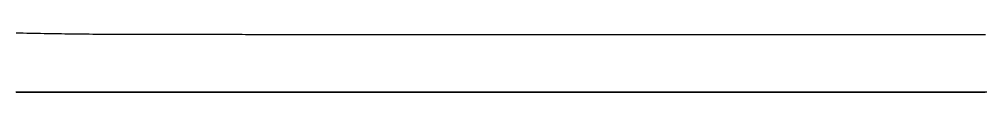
# Model space of a CAD drawing. Extents: x -4 to 218, y 0 to 27.
# Drawn here: x 79.44 to 107.24, y 0 to 1.72 of the extents above; entities that cross this region are included whole.
import ezdxf

# ---------------------------------------------------------------- set-up
doc = ezdxf.new("R2010")
doc.units = 0
doc.header["$MEASUREMENT"] = 0
doc.layers.add('Buttocks', color=7, linetype='Continuous')

msp = doc.modelspace()

# ---------------------------------------------------------------- linework, layer by layer
at = {"layer": 'Buttocks', "color": 135}
for points in [[(79.35677, 1.71623), (79.4567, 1.71415), (79.5568, 1.7121), (79.65678, 1.71009), (79.75658, 1.70812), (79.85655, 1.70619), (79.95654, 1.7043), (80.05655, 1.70246), (80.15672, 1.70066), (80.25652, 1.69892), (80.35643, 1.69723), (80.45663, 1.69559), (80.55667, 1.69402), (80.65662, 1.6925), (80.75664, 1.69105), (80.85663, 1.68966), (80.95659, 1.68833), (81.05661, 1.68707), (81.15668, 1.68587), (81.25659, 1.68473), (81.35661, 1.68366), (81.4565, 1.68265), (81.55653, 1.6817), (81.65652, 1.68082), (81.75656, 1.67999), (81.85663, 1.67923), (81.95664, 1.67852), (82.05666, 1.67788), (82.15663, 1.67729), (82.25674, 1.67675), (82.35668, 1.67627), (82.4567, 1.67583), (82.55672, 1.67544), (82.65677, 1.67509), (82.75677, 1.67478), (82.85686, 1.6745), (82.95673, 1.67426), (83.05678, 1.67405), (83.15678, 1.67386), (83.25686, 1.6737), (83.35683, 1.67356), (83.45686, 1.67343), (83.55678, 1.67333), (83.65695, 1.67324), (83.75694, 1.67316), (83.8569, 1.6731), (83.95692, 1.67304), (84.05692, 1.673), (84.15693, 1.67295), (84.2569, 1.67292), (84.35695, 1.67288), (84.45702, 1.67285), (84.55697, 1.67281), (84.65704, 1.67278), (84.75705, 1.67275), (84.85699, 1.67271), (84.95711, 1.67268), (85.05701, 1.67265), (85.15698, 1.67262), (85.25705, 1.67258), (85.35703, 1.67255), (85.45703, 1.67252), (85.55708, 1.67249), (85.65708, 1.67245), (85.75703, 1.67242), (85.85711, 1.67239), (85.95715, 1.67236), (86.05714, 1.67233), (86.15712, 1.6723), (86.2572, 1.67227), (86.35719, 1.67224), (86.45715, 1.67221), (86.55717, 1.67218), (86.65716, 1.67215), (86.75719, 1.67212), (86.85722, 1.6721), (86.95722, 1.67207), (87.05715, 1.67204), (87.15719, 1.67201), (87.25719, 1.67199), (87.35722, 1.67196), (87.45723, 1.67194), (87.55723, 1.67191), (87.65727, 1.67189), (87.75732, 1.67187), (87.85725, 1.67184), (87.95734, 1.67182), (88.05726, 1.6718), (88.15728, 1.67178), (88.25729, 1.67176), (88.35725, 1.67174), (88.45734, 1.67172), (88.55731, 1.6717), (88.65732, 1.67168), (88.75729, 1.67166), (88.85732, 1.67164), (88.95737, 1.67163), (89.05736, 1.67161), (89.15738, 1.6716), (89.25735, 1.67158), (89.35733, 1.67156), (89.45734, 1.67155), (89.55737, 1.67154), (89.6574, 1.67152), (89.75745, 1.67151), (89.85734, 1.6715), (89.95742, 1.67148), (90.05743, 1.67147), (90.15747, 1.67146), (90.25746, 1.67145), (90.35747, 1.67144), (90.45742, 1.67143), (90.55747, 1.67142), (90.65752, 1.67141), (90.75746, 1.67139), (90.85748, 1.67139), (90.95751, 1.67138), (91.05749, 1.67137), (91.15752, 1.67136), (91.25748, 1.67135), (91.35757, 1.67134), (91.45756, 1.67133), (91.55755, 1.67132), (91.65757, 1.67131), (91.75755, 1.67131), (91.85761, 1.6713), (91.95757, 1.67129), (92.0576, 1.67128), (92.15761, 1.67127), (92.25762, 1.67127), (92.35762, 1.67126), (92.4576, 1.67125), (92.5576, 1.67124), (92.65767, 1.67124), (92.7576, 1.67123), (92.85766, 1.67122), (92.95761, 1.67122), (93.05766, 1.67121), (93.15763, 1.6712), (93.25763, 1.6712), (93.35765, 1.67119), (93.45763, 1.67118), (93.55766, 1.67118), (93.65768, 1.67117), (93.75766, 1.67116), (93.85769, 1.67115), (93.95771, 1.67115), (94.0577, 1.67114), (94.15768, 1.67113), (94.25775, 1.67113), (94.35771, 1.67112), (94.45775, 1.67111), (94.55778, 1.67111), (94.65776, 1.6711), (94.75774, 1.67109), (94.85775, 1.67108), (94.95773, 1.67108), (95.05785, 1.67107), (95.15777, 1.67106), (95.25774, 1.67105), (95.35778, 1.67105), (95.45787, 1.67104), (95.55784, 1.67103), (95.65779, 1.67102), (95.7578, 1.67102), (95.85784, 1.67101), (95.95781, 1.671), (96.0579, 1.67099), (96.15786, 1.67098), (96.25786, 1.67097), (96.35785, 1.67097), (96.45793, 1.67096), (96.55788, 1.67095), (96.65789, 1.67094), (96.7579, 1.67093), (96.85798, 1.67092), (96.95797, 1.67091), (97.05789, 1.6709), (97.15794, 1.6709), (97.258, 1.67089), (97.35799, 1.67088), (97.45796, 1.67087), (97.55802, 1.67086), (97.65798, 1.67085), (97.75795, 1.67084), (97.85801, 1.67083), (97.95809, 1.67082), (98.05802, 1.67081), (98.15804, 1.6708), (98.25809, 1.67079), (98.35806, 1.67078), (98.458, 1.67077), (98.55807, 1.67076), (98.65811, 1.67075), (98.75809, 1.67074), (98.85806, 1.67073), (98.95809, 1.67072), (99.05807, 1.67071), (99.1581, 1.6707), (99.25809, 1.67069), (99.35813, 1.67068), (99.45814, 1.67067), (99.55816, 1.67066), (99.65821, 1.67065), (99.7582, 1.67064), (99.85816, 1.67063), (99.95821, 1.67062), (100.05824, 1.67061), (100.15821, 1.6706), (100.2582, 1.67059), (100.35822, 1.67058), (100.45822, 1.67057), (100.55823, 1.67056), (100.65821, 1.67055), (100.75827, 1.67054), (100.85831, 1.67053), (100.95822, 1.67052), (101.05824, 1.67051), (101.15823, 1.6705), (101.25829, 1.67049), (101.35832, 1.67048), (101.45824, 1.67047), (101.5583, 1.67046), (101.65827, 1.67045), (101.75829, 1.67044), (101.85833, 1.67043), (101.9583, 1.67042), (102.0584, 1.67041), (102.15834, 1.67039), (102.25837, 1.67038), (102.35836, 1.67037), (102.45835, 1.67036), (102.55839, 1.67035), (102.65845, 1.67034), (102.75837, 1.67033), (102.85841, 1.67032), (102.95847, 1.67031), (103.05843, 1.6703), (103.15843, 1.67029), (103.2584, 1.67028), (103.35843, 1.67027), (103.45848, 1.67026), (103.55847, 1.67025), (103.6585, 1.67024), (103.75846, 1.67023), (103.85851, 1.67022), (103.95847, 1.67021), (104.0585, 1.6702), (104.15849, 1.67019), (104.25852, 1.67018), (104.35855, 1.67017), (104.45855, 1.67016), (104.55858, 1.67015), (104.65858, 1.67014), (104.75861, 1.67013), (104.85863, 1.67012), (104.9586, 1.67011), (105.05858, 1.6701), (105.15861, 1.67009), (105.25862, 1.67008), (105.35863, 1.67007), (105.45865, 1.67006), (105.5586, 1.67005), (105.65865, 1.67004), (105.75868, 1.67003), (105.85867, 1.67002), (105.95865, 1.67001), (106.05868, 1.67), (106.15874, 1.66999), (106.25873, 1.66998), (106.35865, 1.66997), (106.45872, 1.66996), (106.55874, 1.66995), (106.65873, 1.66994), (106.75875, 1.66993), (106.85873, 1.66992), (106.95876, 1.66991), (107.05876, 1.6699), (107.15878, 1.66989), (107.25878, 1.66988)], [(107.25494, 0), (107.15493, 0), (107.05492, 0), (106.95485, 0), (106.8548, 0), (106.75478, 0), (106.65475, 0), (106.55474, 0), (106.45466, 0), (106.35462, 0), (106.25456, 0), (106.15456, 0), (106.05457, 0), (105.9545, 0), (105.85443, 0), (105.75437, 0), (105.65435, 0), (105.55434, 0), (105.4543, 0), (105.35426, 0), (105.2542, 0), (105.15419, 0), (105.05415, 0), (104.95411, 0), (104.85409, 0), (104.75411, 0), (104.65404, 0), (104.55401, 0), (104.45395, 0), (104.35394, 0), (104.25391, 0), (104.15384, 0), (104.05378, 0), (103.95378, 0), (103.85373, 0), (103.75376, 0), (103.65365, 0), (103.55362, 0), (103.45364, 0), (103.35359, 0), (103.25355, 0), (103.1535, 0), (103.05345, 0), (102.95344, 0), (102.85341, 0), (102.7534, 0), (102.65331, 0), (102.55329, 0), (102.45327, 0), (102.3532, 0), (102.2532, 0), (102.15314, 0), (102.05314, 0), (101.95303, 0), (101.85303, 0), (101.75305, 0), (101.6529, 0), (101.55291, 0), (101.45288, 0), (101.35284, 0), (101.25291, 0), (101.15276, 0), (101.05278, 0), (100.95273, 0), (100.85268, 0), (100.75268, 0), (100.65265, 0), (100.55254, 0), (100.45258, 0), (100.35255, 0), (100.25249, 0), (100.1524, 0), (100.05242, 0), (99.95241, 0), (99.85236, 0), (99.75236, 0), (99.65226, 0), (99.55226, 0), (99.45222, 0), (99.35224, 0), (99.25213, 0), (99.15215, 0), (99.05209, 0), (98.95198, 0), (98.85206, 0), (98.75193, 0), (98.65185, 0), (98.55183, 0), (98.45184, 0), (98.35169, 0), (98.25175, 0), (98.15173, 0), (98.05163, 0), (97.95166, 0), (97.85162, 0), (97.75163, 0), (97.65159, 0), (97.55148, 0), (97.45155, 0), (97.35146, 0), (97.25143, 0), (97.15144, 0), (97.05138, 0), (96.95128, 0), (96.85132, 0), (96.75125, 0), (96.65118, 0), (96.55116, 0), (96.45109, 0), (96.35105, 0), (96.25105, 0), (96.15098, 0), (96.05097, 0), (95.95105, 0), (95.85094, 0), (95.75084, 0), (95.65093, 0), (95.55082, 0), (95.45088, 0), (95.35078, 0), (95.2507, 0), (95.15067, 0), (95.05061, 0), (94.95061, 0), (94.85055, 0), (94.75056, 0), (94.65051, 0), (94.55048, 0), (94.45048, 0), (94.35038, 0), (94.25033, 0), (94.15034, 0), (94.05025, 0), (93.95029, 0), (93.85018, 0), (93.75021, 0), (93.65016, 0), (93.55008, 0), (93.45012, 0), (93.34997, 0), (93.2499, 0), (93.14999, 0), (93.04994, 0), (92.94989, 0), (92.84985, 0), (92.74989, 0), (92.64983, 0), (92.54971, 0), (92.44971, 0), (92.34972, 0), (92.24964, 0), (92.14958, 0), (92.04945, 0), (91.94958, 0), (91.84957, 0), (91.74951, 0), (91.64949, 0), (91.54949, 0), (91.44942, 0), (91.34931, 0), (91.24924, 0), (91.14929, 0), (91.04922, 0), (90.94923, 0), (90.84915, 0), (90.74915, 0), (90.64913, 0), (90.54916, 0), (90.44901, 0), (90.34896, 0), (90.24904, 0), (90.14901, 0), (90.04885, 0), (89.94881, 0), (89.84882, 0), (89.74876, 0), (89.64872, 0), (89.54871, 0), (89.44872, 0), (89.34869, 0), (89.24859, 0), (89.1485, 0), (89.04851, 0), (88.94843, 0), (88.84852, 0), (88.74837, 0), (88.64838, 0), (88.54832, 0), (88.44828, 0), (88.34829, 0), (88.24823, 0), (88.1482, 0), (88.04811, 0), (87.94799, 0), (87.84811, 0), (87.74801, 0), (87.64805, 0), (87.54802, 0), (87.44787, 0), (87.34792, 0), (87.24785, 0), (87.14791, 0), (87.04794, 0), (86.94785, 0), (86.84795, 0), (86.7478, 0), (86.64777, 0), (86.54784, 0), (86.44761, 0), (86.34769, 0), (86.24772, 0), (86.14765, 0), (86.04758, 0), (85.94758, 0), (85.84766, 0), (85.74757, 0), (85.6474, 0), (85.54752, 0), (85.44723, 0), (85.34723, 0), (85.24727, 0), (85.14716, 0), (85.04713, 0), (84.94711, 0), (84.84713, 0), (84.74712, 0), (84.64687, 0), (84.547, 0), (84.44685, 0), (84.34692, 0), (84.24684, 0), (84.14691, 0), (84.04678, 0), (83.94675, 0), (83.84671, 0), (83.7467, 0), (83.64674, 0), (83.54659, 0), (83.44653, 0), (83.34639, 0), (83.24652, 0), (83.14639, 0), (83.04641, 0), (82.94644, 0), (82.84631, 0), (82.74628, 0), (82.64624, 0), (82.54623, 0), (82.44628, 0), (82.34638, 0), (82.24622, 0), (82.1461, 0), (82.046, 0), (81.94608, 0), (81.84602, 0), (81.74593, 0), (81.64599, 0), (81.54595, 0), (81.44592, 0), (81.34572, 0), (81.24593, 0), (81.14583, 0), (81.04582, 0), (80.94563, 0), (80.84571, 0), (80.74572, 0), (80.64548, 0), (80.54553, 0), (80.44551, 0), (80.34553, 0), (80.24541, 0), (80.14551, 0), (80.04539, 0), (79.94538, 0), (79.84541, 0), (79.74538, 0), (79.64549, 0), (79.5452, 0), (79.44518, 0), (79.34531, 0)], [(79.34949, 0), (79.44955, 0), (79.5495, 0), (79.64951, 0), (79.7495, 0), (79.84949, 0), (79.9496, 0), (80.04951, 0), (80.14961, 0), (80.24966, 0), (80.34959, 0), (80.44979, 0), (80.54974, 0), (80.64989, 0), (80.7499, 0), (80.85001, 0), (80.94942, 0), (81.04939, 0), (81.14946, 0), (81.24954, 0), (81.34959, 0), (81.44966, 0), (81.54965, 0), (81.64968, 0), (81.74976, 0), (81.84966, 0), (81.94962, 0), (82.04975, 0), (82.14967, 0), (82.24978, 0), (82.34969, 0), (82.44971, 0), (82.54977, 0), (82.64981, 0), (82.74979, 0), (82.84977, 0), (82.94978, 0), (83.04974, 0), (83.14978, 0), (83.24981, 0), (83.34976, 0), (83.44981, 0), (83.54989, 0), (83.64993, 0), (83.74991, 0), (83.84983, 0), (83.94998, 0), (84.04993, 0), (84.14967, 0), (84.2496, 0), (84.3495, 0), (84.44959, 0), (84.54961, 0), (84.64971, 0), (84.74982, 0), (84.84984, 0), (84.94996, 0), (85.0499, 0), (85.14994, 0), (85.24992, 0), (85.34999, 0), (85.45004, 0), (85.55001, 0), (85.64994, 0), (85.75003, 0), (85.85, 0), (85.95004, 0), (86.05033, 0), (86.15002, 0), (86.25005, 0), (86.35002, 0), (86.45004, 0), (86.55004, 0), (86.65006, 0), (86.75006, 0), (86.85003, 0), (86.95007, 0), (87.05009, 0), (87.15013, 0), (87.25009, 0), (87.35003, 0), (87.45004, 0), (87.55016, 0), (87.6501, 0), (87.75008, 0), (87.85011, 0), (87.95014, 0), (88.05019, 0), (88.15022, 0), (88.25012, 0), (88.35025, 0), (88.4502, 0), (88.55022, 0), (88.65026, 0), (88.75021, 0), (88.85026, 0), (88.95021, 0), (89.05019, 0), (89.15028, 0), (89.2502, 0), (89.35027, 0), (89.45019, 0), (89.55029, 0), (89.65031, 0), (89.7503, 0), (89.85022, 0), (89.95029, 0), (90.05029, 0), (90.15022, 0), (90.25034, 0), (90.35033, 0), (90.45041, 0), (90.55029, 0), (90.65038, 0), (90.75045, 0), (90.8504, 0), (90.95042, 0), (91.05036, 0), (91.15037, 0), (91.25043, 0), (91.35047, 0), (91.45034, 0), (91.55035, 0), (91.65041, 0), (91.75045, 0), (91.85052, 0), (91.95044, 0), (92.05042, 0), (92.15048, 0), (92.25053, 0), (92.35046, 0), (92.45052, 0), (92.55039, 0), (92.65049, 0), (92.75039, 0), (92.85046, 0), (92.95057, 0), (93.0504, 0), (93.15063, 0), (93.25047, 0), (93.35059, 0), (93.4506, 0), (93.55058, 0), (93.65055, 0), (93.7506, 0), (93.85063, 0), (93.95052, 0), (94.05063, 0), (94.15053, 0), (94.25053, 0), (94.35061, 0), (94.45048, 0), (94.55057, 0), (94.65065, 0), (94.75062, 0), (94.8506, 0), (94.95066, 0), (95.05061, 0), (95.15067, 0), (95.25066, 0), (95.35077, 0), (95.45069, 0), (95.55071, 0), (95.65069, 0), (95.75061, 0), (95.85076, 0), (95.95071, 0), (96.05074, 0), (96.15075, 0), (96.25069, 0), (96.35075, 0), (96.45072, 0), (96.55072, 0), (96.65079, 0), (96.75077, 0), (96.85084, 0), (96.95074, 0), (97.05075, 0), (97.15073, 0), (97.25082, 0), (97.35081, 0), (97.45078, 0), (97.55083, 0), (97.65083, 0), (97.7508, 0), (97.85077, 0), (97.95085, 0), (98.05085, 0), (98.15087, 0), (98.25079, 0), (98.35093, 0), (98.45087, 0), (98.5509, 0), (98.65094, 0), (98.75097, 0), (98.85095, 0), (98.95092, 0), (99.05088, 0), (99.15094, 0), (99.25096, 0), (99.35097, 0), (99.45103, 0), (99.55099, 0), (99.65097, 0), (99.75098, 0), (99.85099, 0), (99.95103, 0), (100.05097, 0), (100.1511, 0), (100.25095, 0), (100.35112, 0), (100.45106, 0), (100.55112, 0), (100.65115, 0), (100.75105, 0), (100.85108, 0), (100.95103, 0), (101.05113, 0), (101.15102, 0), (101.25115, 0), (101.35113, 0), (101.4511, 0), (101.55116, 0), (101.65113, 0), (101.75114, 0), (101.85113, 0), (101.95116, 0), (102.05121, 0), (102.15121, 0), (102.25122, 0), (102.35121, 0), (102.45122, 0), (102.55116, 0), (102.65118, 0), (102.75127, 0), (102.85122, 0), (102.95124, 0), (103.05128, 0), (103.15129, 0), (103.25124, 0), (103.3512, 0), (103.45122, 0), (103.55125, 0), (103.65132, 0), (103.75131, 0), (103.85136, 0), (103.95135, 0), (104.05139, 0), (104.15134, 0), (104.25137, 0), (104.35139, 0), (104.45135, 0), (104.55142, 0), (104.65132, 0), (104.7514, 0), (104.85143, 0), (104.95139, 0), (105.05136, 0), (105.15136, 0), (105.2515, 0), (105.35143, 0), (105.45142, 0), (105.55141, 0), (105.65145, 0), (105.75146, 0), (105.85155, 0), (105.95146, 0), (106.05146, 0), (106.1515, 0), (106.25153, 0), (106.35148, 0), (106.45159, 0), (106.55152, 0), (106.65157, 0), (106.75154, 0), (106.85162, 0), (106.95153, 0), (107.05155, 0), (107.15154, 0), (107.25155, 0)], [(107.26591, 0), (107.16595, 0), (107.06597, 0), (106.9659, 0), (106.86584, 0), (106.76586, 0), (106.66579, 0), (106.5658, 0), (106.46581, 0), (106.36576, 0), (106.26578, 0), (106.16573, 0), (106.0657, 0), (105.96568, 0), (105.86566, 0), (105.7657, 0), (105.66565, 0), (105.5656, 0), (105.46561, 0), (105.36562, 0), (105.26562, 0), (105.16557, 0), (105.06554, 0), (104.96553, 0), (104.86554, 0), (104.76546, 0), (104.66547, 0), (104.56546, 0), (104.4654, 0), (104.36538, 0), (104.26534, 0), (104.16546, 0), (104.06542, 0), (103.96535, 0), (103.86531, 0), (103.76532, 0), (103.66525, 0), (103.56525, 0), (103.46526, 0), (103.36528, 0), (103.26524, 0), (103.16521, 0), (103.06522, 0), (102.96513, 0), (102.86517, 0), (102.76507, 0), (102.66512, 0), (102.56511, 0), (102.46507, 0), (102.3651, 0), (102.26514, 0), (102.16504, 0), (102.06508, 0), (101.96494, 0), (101.86504, 0), (101.76501, 0), (101.66501, 0), (101.56497, 0), (101.46495, 0), (101.36492, 0), (101.26491, 0), (101.16489, 0), (101.06487, 0), (100.96482, 0), (100.86488, 0), (100.76478, 0), (100.66485, 0), (100.56479, 0), (100.46474, 0), (100.36481, 0), (100.26481, 0), (100.16476, 0), (100.0647, 0), (99.96468, 0), (99.86469, 0), (99.76473, 0), (99.66463, 0), (99.56467, 0), (99.46457, 0), (99.36466, 0), (99.26459, 0), (99.16451, 0), (99.06459, 0), (98.96461, 0), (98.86448, 0), (98.76451, 0), (98.66449, 0), (98.56448, 0), (98.46444, 0), (98.36449, 0), (98.2644, 0), (98.16448, 0), (98.06447, 0), (97.96439, 0), (97.86434, 0), (97.76437, 0), (97.66437, 0), (97.56429, 0), (97.46424, 0), (97.36422, 0), (97.26432, 0), (97.16428, 0), (97.06431, 0), (96.96419, 0), (96.86423, 0), (96.7642, 0), (96.66413, 0), (96.56413, 0), (96.46413, 0), (96.36411, 0), (96.26406, 0), (96.16413, 0), (96.06403, 0), (95.96404, 0), (95.8641, 0), (95.76395, 0), (95.66402, 0), (95.5639, 0), (95.464, 0), (95.364, 0), (95.26402, 0), (95.16387, 0), (95.06391, 0), (94.96391, 0), (94.86391, 0), (94.76379, 0), (94.66379, 0), (94.56384, 0), (94.46387, 0), (94.36381, 0), (94.26367, 0), (94.16383, 0), (94.06368, 0), (93.96368, 0), (93.86366, 0), (93.76365, 0), (93.6636, 0), (93.56365, 0), (93.46366, 0), (93.36357, 0), (93.26364, 0), (93.16367, 0), (93.06376, 0), (92.96362, 0), (92.86359, 0), (92.76347, 0), (92.6635, 0), (92.56358, 0), (92.46351, 0), (92.36337, 0), (92.26348, 0), (92.16345, 0), (92.06342, 0), (91.96345, 0), (91.86337, 0), (91.76341, 0), (91.66335, 0), (91.56335, 0), (91.46327, 0), (91.36331, 0), (91.26334, 0), (91.16332, 0), (91.06325, 0), (90.9632, 0), (90.86321, 0), (90.76317, 0), (90.66326, 0), (90.5631, 0), (90.46318, 0), (90.3632, 0), (90.26309, 0), (90.16302, 0), (90.06297, 0), (89.96302, 0), (89.86311, 0), (89.76299, 0), (89.66302, 0), (89.5629, 0), (89.46305, 0), (89.36294, 0), (89.26292, 0), (89.1628, 0), (89.06289, 0), (88.96293, 0), (88.86281, 0), (88.76273, 0), (88.66289, 0), (88.56282, 0), (88.46283, 0), (88.36281, 0), (88.26271, 0), (88.16278, 0), (88.06276, 0), (87.96273, 0), (87.86263, 0), (87.76273, 0), (87.66281, 0), (87.56277, 0), (87.46256, 0), (87.36256, 0), (87.26274, 0), (87.1625, 0), (87.06273, 0), (86.96256, 0), (86.86257, 0), (86.76266, 0), (86.66241, 0), (86.56245, 0), (86.46252, 0), (86.36239, 0), (86.26254, 0), (86.16254, 0), (86.06242, 0), (85.96248, 0), (85.86234, 0), (85.7623, 0), (85.66236, 0), (85.56225, 0), (85.46249, 0), (85.36218, 0), (85.26233, 0), (85.16223, 0), (85.06228, 0), (84.96226, 0), (84.86222, 0), (84.7622, 0), (84.66228, 0), (84.5621, 0), (84.4622, 0), (84.36208, 0), (84.26202, 0), (84.16208, 0), (84.0621, 0), (83.96191, 0), (83.86198, 0), (83.76205, 0), (83.66206, 0), (83.56209, 0), (83.46203, 0), (83.36205, 0), (83.26185, 0), (83.16187, 0), (83.06193, 0), (82.96179, 0), (82.86202, 0), (82.76184, 0), (82.66182, 0), (82.56178, 0), (82.46163, 0), (82.36179, 0), (82.26173, 0), (82.16177, 0), (82.06184, 0), (81.96169, 0), (81.86168, 0), (81.76163, 0), (81.66169, 0), (81.56172, 0), (81.4616, 0), (81.36165, 0), (81.26157, 0), (81.16161, 0), (81.06152, 0), (80.96162, 0), (80.86145, 0), (80.76157, 0), (80.66143, 0), (80.56151, 0), (80.4614, 0), (80.36144, 0), (80.26157, 0), (80.16143, 0), (80.06135, 0), (79.96152, 0), (79.86134, 0), (79.76141, 0), (79.66139, 0), (79.56123, 0), (79.46127, 0), (79.36135, 0)], [(107.29757, 0), (107.19749, 0), (107.09741, 0), (106.99741, 0), (106.89732, 0), (106.79736, 0), (106.69723, 0), (106.59722, 0), (106.4971, 0), (106.397, 0), (106.29692, 0), (106.19692, 0), (106.09683, 0), (105.99685, 0), (105.89669, 0), (105.79663, 0), (105.69668, 0), (105.59658, 0), (105.49651, 0), (105.39642, 0), (105.29635, 0), (105.19629, 0), (105.09638, 0), (104.9962, 0), (104.89615, 0), (104.79606, 0), (104.69599, 0), (104.59599, 0), (104.49583, 0), (104.39587, 0), (104.29578, 0), (104.19566, 0), (104.09569, 0), (103.99552, 0), (103.89552, 0), (103.79554, 0), (103.69547, 0), (103.59541, 0), (103.49533, 0), (103.39523, 0), (103.29506, 0), (103.19508, 0), (103.09505, 0), (102.99495, 0), (102.89485, 0), (102.79494, 0), (102.69476, 0), (102.59473, 0), (102.49476, 0), (102.39461, 0), (102.29466, 0), (102.19451, 0), (102.09447, 0), (101.99442, 0), (101.89437, 0), (101.79424, 0), (101.69429, 0), (101.59415, 0), (101.49406, 0), (101.3941, 0), (101.29396, 0), (101.19392, 0), (101.09385, 0), (100.99387, 0), (100.89378, 0), (100.79359, 0), (100.69363, 0), (100.59361, 0), (100.49352, 0), (100.39359, 0), (100.29345, 0), (100.19331, 0), (100.09325, 0), (99.99324, 0), (99.89315, 0), (99.79314, 0), (99.69303, 0), (99.59308, 0), (99.49287, 0), (99.39279, 0), (99.29284, 0), (99.19278, 0), (99.09267, 0), (98.99263, 0), (98.89251, 0), (98.79252, 0), (98.6925, 0), (98.59237, 0), (98.49233, 0), (98.3923, 0), (98.29214, 0), (98.19216, 0), (98.09209, 0), (97.992, 0), (97.89194, 0), (97.79189, 0), (97.69192, 0), (97.59187, 0), (97.49175, 0), (97.39169, 0), (97.29158, 0), (97.19154, 0), (97.09152, 0), (96.99146, 0), (96.89134, 0), (96.79129, 0), (96.69125, 0), (96.59116, 0), (96.49114, 0), (96.39103, 0), (96.29099, 0), (96.19097, 0), (96.09084, 0), (95.99078, 0), (95.89077, 0), (95.7906, 0), (95.69061, 0), (95.59061, 0), (95.49052, 0), (95.3904, 0), (95.29028, 0), (95.19028, 0), (95.09035, 0), (94.99021, 0), (94.89016, 0), (94.79008, 0), (94.69014, 0), (94.58997, 0), (94.48992, 0), (94.38982, 0), (94.28988, 0), (94.18977, 0), (94.08972, 0), (93.98956, 0), (93.88953, 0), (93.78966, 0), (93.68953, 0), (93.58932, 0), (93.48936, 0), (93.38923, 0), (93.28914, 0), (93.18916, 0), (93.08913, 0), (92.98898, 0), (92.88883, 0), (92.78896, 0), (92.68881, 0), (92.58885, 0), (92.48872, 0), (92.38866, 0), (92.2886, 0), (92.18868, 0), (92.0884, 0), (91.98841, 0), (91.88828, 0), (91.78833, 0), (91.68818, 0), (91.58804, 0), (91.48811, 0), (91.38812, 0), (91.28802, 0), (91.18811, 0), (91.08792, 0), (90.98774, 0), (90.88783, 0), (90.78773, 0), (90.68765, 0), (90.58754, 0), (90.4875, 0), (90.38754, 0), (90.28749, 0), (90.18739, 0), (90.08743, 0), (89.9874, 0), (89.88702, 0), (89.7872, 0), (89.68704, 0), (89.58702, 0), (89.48685, 0), (89.38678, 0), (89.28678, 0), (89.18688, 0), (89.08679, 0), (88.98663, 0), (88.88663, 0), (88.78658, 0), (88.68649, 0), (88.58647, 0), (88.48631, 0), (88.38637, 0), (88.28629, 0), (88.18625, 0), (88.08619, 0), (87.98621, 0), (87.886, 0), (87.78594, 0), (87.68603, 0), (87.58593, 0), (87.48582, 0), (87.38562, 0), (87.2856, 0), (87.18562, 0), (87.08568, 0), (86.98553, 0), (86.88541, 0), (86.78526, 0), (86.68531, 0), (86.58524, 0), (86.48527, 0), (86.38506, 0), (86.28521, 0), (86.18506, 0), (86.08504, 0), (85.98489, 0), (85.88487, 0), (85.78481, 0), (85.68481, 0), (85.58469, 0), (85.4846, 0), (85.38454, 0), (85.28438, 0), (85.18443, 0), (85.08421, 0), (84.98432, 0), (84.88431, 0), (84.7843, 0), (84.68416, 0), (84.58409, 0), (84.48393, 0), (84.38403, 0), (84.28394, 0), (84.18375, 0), (84.08369, 0), (83.98365, 0), (83.88351, 0), (83.78355, 0), (83.68344, 0), (83.58347, 0), (83.48347, 0), (83.38335, 0), (83.2832, 0), (83.18317, 0), (83.08312, 0), (82.98325, 0), (82.88303, 0), (82.78291, 0), (82.68299, 0), (82.58293, 0), (82.48286, 0), (82.38267, 0), (82.28271, 0), (82.18253, 0), (82.08255, 0), (81.98248, 0), (81.88257, 0), (81.78243, 0), (81.68228, 0), (81.58229, 0), (81.48212, 0), (81.38208, 0), (81.28229, 0), (81.18217, 0), (81.08206, 0), (80.98206, 0), (80.88189, 0), (80.78181, 0), (80.68179, 0), (80.58166, 0), (80.48137, 0), (80.38139, 0), (80.28156, 0), (80.18143, 0), (80.0814, 0), (79.9813, 0), (79.88114, 0), (79.7811, 0), (79.68101, 0), (79.58105, 0), (79.481, 0), (79.38103, 0)], [(107.28847, 0), (107.18851, 0), (107.08848, 0), (106.9885, 0), (106.88841, 0), (106.78848, 0), (106.68842, 0), (106.58839, 0), (106.48839, 0), (106.38841, 0), (106.28842, 0), (106.18839, 0), (106.08841, 0), (105.98837, 0), (105.88837, 0), (105.78835, 0), (105.68836, 0), (105.58832, 0), (105.48831, 0), (105.38831, 0), (105.28835, 0), (105.1883, 0), (105.08829, 0), (104.98827, 0), (104.88828, 0), (104.78825, 0), (104.6883, 0), (104.58825, 0), (104.48827, 0), (104.38825, 0), (104.28825, 0), (104.18821, 0), (104.08815, 0), (103.98825, 0), (103.88818, 0), (103.78819, 0), (103.6882, 0), (103.58817, 0), (103.4882, 0), (103.3881, 0), (103.28811, 0), (103.18813, 0), (103.08812, 0), (102.98814, 0), (102.88816, 0), (102.78809, 0), (102.68816, 0), (102.5881, 0), (102.48814, 0), (102.38817, 0), (102.28809, 0), (102.18807, 0), (102.08811, 0), (101.98807, 0), (101.88808, 0), (101.78804, 0), (101.68812, 0), (101.58804, 0), (101.48804, 0), (101.38806, 0), (101.288, 0), (101.18797, 0), (101.08801, 0), (100.988, 0), (100.88802, 0), (100.78799, 0), (100.68802, 0), (100.58797, 0), (100.48786, 0), (100.38796, 0), (100.28788, 0), (100.18784, 0), (100.08789, 0), (99.9879, 0), (99.88789, 0), (99.78787, 0), (99.68786, 0), (99.58784, 0), (99.48785, 0), (99.3878, 0), (99.2878, 0), (99.18777, 0), (99.08784, 0), (98.98781, 0), (98.88782, 0), (98.78784, 0), (98.68781, 0), (98.58782, 0), (98.48775, 0), (98.38779, 0), (98.28779, 0), (98.18771, 0), (98.08776, 0), (97.98775, 0), (97.8878, 0), (97.78773, 0), (97.68776, 0), (97.58769, 0), (97.48772, 0), (97.38769, 0), (97.28773, 0), (97.18768, 0), (97.08768, 0), (96.98768, 0), (96.88764, 0), (96.78764, 0), (96.68763, 0), (96.58766, 0), (96.48766, 0), (96.38765, 0), (96.28758, 0), (96.18764, 0), (96.08762, 0), (95.98762, 0), (95.88759, 0), (95.78764, 0), (95.68761, 0), (95.58756, 0), (95.48756, 0), (95.38757, 0), (95.2875, 0), (95.18751, 0), (95.08747, 0), (94.9875, 0), (94.88757, 0), (94.78751, 0), (94.68746, 0), (94.58747, 0), (94.48745, 0), (94.38748, 0), (94.28745, 0), (94.18747, 0), (94.08739, 0), (93.9874, 0), (93.88743, 0), (93.78744, 0), (93.68739, 0), (93.58739, 0), (93.48737, 0), (93.3873, 0), (93.28738, 0), (93.18732, 0), (93.08731, 0), (92.9873, 0), (92.88729, 0), (92.78728, 0), (92.68729, 0), (92.58734, 0), (92.48735, 0), (92.38733, 0), (92.28728, 0), (92.18729, 0), (92.0873, 0), (91.98725, 0), (91.88728, 0), (91.78727, 0), (91.68726, 0), (91.58723, 0), (91.48721, 0), (91.38724, 0), (91.28726, 0), (91.18721, 0), (91.08714, 0), (90.98721, 0), (90.88719, 0), (90.78708, 0), (90.68722, 0), (90.58713, 0), (90.48721, 0), (90.38711, 0), (90.28713, 0), (90.18707, 0), (90.08711, 0), (89.9872, 0), (89.88707, 0), (89.7871, 0), (89.68708, 0), (89.58714, 0), (89.48706, 0), (89.38703, 0), (89.28713, 0), (89.18713, 0), (89.08703, 0), (88.98704, 0), (88.88701, 0), (88.78696, 0), (88.68708, 0), (88.58698, 0), (88.48699, 0), (88.38696, 0), (88.28697, 0), (88.18695, 0), (88.08701, 0), (87.98691, 0), (87.88689, 0), (87.78699, 0), (87.687, 0), (87.58693, 0), (87.48698, 0), (87.38686, 0), (87.28706, 0), (87.18694, 0), (87.08698, 0), (86.98684, 0), (86.88689, 0), (86.78691, 0), (86.68694, 0), (86.58686, 0), (86.48693, 0), (86.38686, 0), (86.28692, 0), (86.18682, 0), (86.08681, 0), (85.98687, 0), (85.88684, 0), (85.78683, 0), (85.68678, 0), (85.58678, 0), (85.48668, 0), (85.38696, 0), (85.2869, 0), (85.18691, 0), (85.08698, 0), (84.98682, 0), (84.88676, 0), (84.78675, 0), (84.68668, 0), (84.58678, 0), (84.48666, 0), (84.38673, 0), (84.28667, 0), (84.18677, 0), (84.08667, 0), (83.98664, 0), (83.88678, 0), (83.78677, 0), (83.68669, 0), (83.58675, 0), (83.48674, 0), (83.38662, 0), (83.28664, 0), (83.18665, 0), (83.08674, 0), (82.98661, 0), (82.8867, 0), (82.78671, 0), (82.68664, 0), (82.58663, 0), (82.48659, 0), (82.38651, 0), (82.28671, 0), (82.18652, 0), (82.08659, 0), (81.98653, 0), (81.88659, 0), (81.78646, 0), (81.68656, 0), (81.58656, 0), (81.48662, 0), (81.3865, 0), (81.28654, 0), (81.18643, 0), (81.0864, 0), (80.9865, 0), (80.88658, 0), (80.78636, 0), (80.68666, 0), (80.58639, 0), (80.48647, 0), (80.38651, 0), (80.28657, 0), (80.1864, 0), (80.08654, 0), (79.98628, 0), (79.88647, 0), (79.78641, 0), (79.68647, 0), (79.5863, 0), (79.48637, 0), (79.38634, 0)], [(107.24615, 0), (107.14609, 0), (107.04609, 0), (106.94598, 0), (106.84593, 0), (106.74588, 0), (106.64587, 0), (106.54577, 0), (106.44571, 0), (106.34569, 0), (106.24561, 0), (106.14561, 0), (106.04549, 0), (105.94547, 0), (105.84547, 0), (105.74538, 0), (105.64531, 0), (105.54527, 0), (105.44525, 0), (105.34517, 0), (105.2451, 0), (105.14503, 0), (105.04497, 0), (104.94495, 0), (104.84489, 0), (104.74489, 0), (104.64482, 0), (104.54474, 0), (104.44468, 0), (104.34463, 0), (104.24455, 0), (104.14456, 0), (104.04447, 0), (103.94444, 0), (103.84436, 0), (103.74432, 0), (103.64428, 0), (103.54422, 0), (103.44418, 0), (103.34412, 0), (103.24406, 0), (103.144, 0), (103.04394, 0), (102.94395, 0), (102.84386, 0), (102.74379, 0), (102.64375, 0), (102.54368, 0), (102.44372, 0), (102.34362, 0), (102.24358, 0), (102.14355, 0), (102.04345, 0), (101.94339, 0), (101.84335, 0), (101.74332, 0), (101.6432, 0), (101.54324, 0), (101.44315, 0), (101.34311, 0), (101.24302, 0), (101.14296, 0), (101.04295, 0), (100.94286, 0), (100.84282, 0), (100.74277, 0), (100.64274, 0), (100.54269, 0), (100.44257, 0), (100.34261, 0), (100.24254, 0), (100.14245, 0), (100.0424, 0), (99.94238, 0), (99.84232, 0), (99.74228, 0), (99.64227, 0), (99.54214, 0), (99.44212, 0), (99.34209, 0), (99.24203, 0), (99.14194, 0), (99.04191, 0), (98.94185, 0), (98.8418, 0), (98.74176, 0), (98.64172, 0), (98.54169, 0), (98.44151, 0), (98.3416, 0), (98.24146, 0), (98.14139, 0), (98.04137, 0), (97.94133, 0), (97.84129, 0), (97.74122, 0), (97.6412, 0), (97.54111, 0), (97.4411, 0), (97.34103, 0), (97.24099, 0), (97.14087, 0), (97.04089, 0), (96.94068, 0), (96.84075, 0), (96.74076, 0), (96.64067, 0), (96.54061, 0), (96.44056, 0), (96.34052, 0), (96.24048, 0), (96.14049, 0), (96.04036, 0), (95.94029, 0), (95.84025, 0), (95.74023, 0), (95.64011, 0), (95.54005, 0), (95.44002, 0), (95.34001, 0), (95.23996, 0), (95.13987, 0), (95.03981, 0), (94.93983, 0), (94.83976, 0), (94.73974, 0), (94.63959, 0), (94.53968, 0), (94.43956, 0), (94.3396, 0), (94.23947, 0), (94.1394, 0), (94.0393, 0), (93.93919, 0), (93.83926, 0), (93.73915, 0), (93.63914, 0), (93.53906, 0), (93.43897, 0), (93.33899, 0), (93.23898, 0), (93.13892, 0), (93.03891, 0), (92.93879, 0), (92.83872, 0), (92.73866, 0), (92.63861, 0), (92.5386, 0), (92.43854, 0), (92.33842, 0), (92.23846, 0), (92.13833, 0), (92.03828, 0), (91.93827, 0), (91.83817, 0), (91.73813, 0), (91.63808, 0), (91.53808, 0), (91.43793, 0), (91.33795, 0), (91.23787, 0), (91.13789, 0), (91.03778, 0), (90.93767, 0), (90.83758, 0), (90.73758, 0), (90.63754, 0), (90.53761, 0), (90.43747, 0), (90.33756, 0), (90.23726, 0), (90.13729, 0), (90.03725, 0), (89.93729, 0), (89.83724, 0), (89.73711, 0), (89.63706, 0), (89.53711, 0), (89.43705, 0), (89.33696, 0), (89.23687, 0), (89.13689, 0), (89.03675, 0), (88.93665, 0), (88.83668, 0), (88.73666, 0), (88.63665, 0), (88.53643, 0), (88.43635, 0), (88.33643, 0), (88.23625, 0), (88.13622, 0), (88.03622, 0), (87.93627, 0), (87.83606, 0), (87.73605, 0), (87.63615, 0), (87.536, 0), (87.43594, 0), (87.33588, 0), (87.23586, 0), (87.13589, 0), (87.03575, 0), (86.93553, 0), (86.83564, 0), (86.73552, 0), (86.63554, 0), (86.53548, 0), (86.43543, 0), (86.33532, 0), (86.23534, 0), (86.13532, 0), (86.03516, 0), (85.9351, 0), (85.83518, 0), (85.73492, 0), (85.63501, 0), (85.53486, 0), (85.43488, 0), (85.33488, 0), (85.23483, 0), (85.13477, 0), (85.03479, 0), (84.93462, 0), (84.83463, 0), (84.73453, 0), (84.63441, 0), (84.53438, 0), (84.43433, 0), (84.33433, 0), (84.23416, 0), (84.13432, 0), (84.03403, 0), (83.93406, 0), (83.83393, 0), (83.73403, 0), (83.634, 0), (83.53381, 0), (83.43388, 0), (83.33387, 0), (83.23367, 0), (83.13368, 0), (83.03375, 0), (82.93369, 0), (82.83356, 0), (82.73357, 0), (82.63348, 0), (82.53341, 0), (82.43342, 0), (82.3334, 0), (82.23341, 0), (82.13329, 0), (82.03328, 0), (81.93317, 0), (81.83311, 0), (81.73309, 0), (81.633, 0), (81.53297, 0), (81.43301, 0), (81.33279, 0), (81.23286, 0), (81.13264, 0), (81.03274, 0), (80.93252, 0), (80.83275, 0), (80.73244, 0), (80.6325, 0), (80.53242, 0), (80.43237, 0), (80.33235, 0), (80.23222, 0), (80.13219, 0), (80.03197, 0), (79.93198, 0), (79.8319, 0), (79.73203, 0), (79.63184, 0), (79.53194, 0), (79.43196, 0)], [(107.2402, 0), (107.14018, 0), (107.04018, 0), (106.94005, 0), (106.84007, 0), (106.74006, 0), (106.64009, 0), (106.54007, 0), (106.44, 0), (106.33994, 0), (106.24002, 0), (106.14, 0), (106.03992, 0), (105.94004, 0), (105.83997, 0), (105.7399, 0), (105.63992, 0), (105.53984, 0), (105.43992, 0), (105.33983, 0), (105.23985, 0), (105.13976, 0), (105.03986, 0), (104.93978, 0), (104.83981, 0), (104.73975, 0), (104.63976, 0), (104.53979, 0), (104.4397, 0), (104.33973, 0), (104.23966, 0), (104.13967, 0), (104.03965, 0), (103.93969, 0), (103.83967, 0), (103.73959, 0), (103.63954, 0), (103.53957, 0), (103.43956, 0), (103.33949, 0), (103.2395, 0), (103.1395, 0), (103.03947, 0), (102.93947, 0), (102.8395, 0), (102.73949, 0), (102.63943, 0), (102.53938, 0), (102.43936, 0), (102.33943, 0), (102.23936, 0), (102.13937, 0), (102.03934, 0), (101.93929, 0), (101.83934, 0), (101.73922, 0), (101.6393, 0), (101.53927, 0), (101.43929, 0), (101.33931, 0), (101.23925, 0), (101.13923, 0), (101.03922, 0), (100.93915, 0), (100.83921, 0), (100.73911, 0), (100.63907, 0), (100.53913, 0), (100.43914, 0), (100.33907, 0), (100.2391, 0), (100.13899, 0), (100.03898, 0), (99.93903, 0), (99.83897, 0), (99.73903, 0), (99.63902, 0), (99.539, 0), (99.43896, 0), (99.33898, 0), (99.23882, 0), (99.13881, 0), (99.03889, 0), (98.93884, 0), (98.8389, 0), (98.7388, 0), (98.63875, 0), (98.53879, 0), (98.4388, 0), (98.33872, 0), (98.23884, 0), (98.13865, 0), (98.03872, 0), (97.93861, 0), (97.83864, 0), (97.73859, 0), (97.6386, 0), (97.5386, 0), (97.43867, 0), (97.33863, 0), (97.23864, 0), (97.13851, 0), (97.03857, 0), (96.93849, 0), (96.83857, 0), (96.73861, 0), (96.63854, 0), (96.53835, 0), (96.4385, 0), (96.33841, 0), (96.23839, 0), (96.13837, 0), (96.03832, 0), (95.93842, 0), (95.83842, 0), (95.73833, 0), (95.6384, 0), (95.53836, 0), (95.43814, 0), (95.33832, 0), (95.23829, 0), (95.13828, 0), (95.0383, 0), (94.93829, 0), (94.83815, 0), (94.73827, 0), (94.63826, 0), (94.53829, 0), (94.43822, 0), (94.33815, 0), (94.23803, 0), (94.138, 0), (94.0381, 0), (93.93805, 0), (93.83807, 0), (93.73801, 0), (93.63794, 0), (93.53813, 0), (93.43795, 0), (93.33804, 0), (93.23792, 0), (93.13796, 0), (93.03796, 0), (92.93787, 0), (92.83788, 0), (92.73795, 0), (92.63792, 0), (92.53788, 0), (92.43777, 0), (92.33775, 0), (92.23778, 0), (92.13784, 0), (92.03774, 0), (91.9378, 0), (91.83773, 0), (91.73778, 0), (91.63777, 0), (91.53773, 0), (91.43767, 0), (91.33776, 0), (91.23759, 0), (91.13752, 0), (91.03769, 0), (90.93766, 0), (90.83753, 0), (90.7375, 0), (90.63751, 0), (90.53745, 0), (90.43755, 0), (90.33753, 0), (90.23755, 0), (90.13746, 0), (90.03745, 0), (89.93743, 0), (89.83739, 0), (89.73747, 0), (89.63734, 0), (89.53732, 0), (89.43732, 0), (89.33731, 0), (89.23735, 0), (89.13745, 0), (89.03728, 0), (88.93726, 0), (88.83722, 0), (88.73715, 0), (88.63716, 0), (88.53731, 0), (88.43709, 0), (88.33733, 0), (88.23711, 0), (88.13718, 0), (88.0372, 0), (87.93716, 0), (87.83714, 0), (87.73717, 0), (87.63702, 0), (87.53698, 0), (87.43712, 0), (87.33698, 0), (87.23688, 0), (87.13712, 0), (87.03686, 0), (86.937, 0), (86.83681, 0), (86.73705, 0), (86.63687, 0), (86.53699, 0), (86.43709, 0), (86.33685, 0), (86.23691, 0), (86.13702, 0), (86.03695, 0), (85.93698, 0), (85.83706, 0), (85.73711, 0), (85.6369, 0), (85.53686, 0), (85.43686, 0), (85.33681, 0), (85.23665, 0), (85.13688, 0), (85.03666, 0), (84.93668, 0), (84.83676, 0), (84.73666, 0), (84.6367, 0), (84.53672, 0), (84.43657, 0), (84.33657, 0), (84.2366, 0), (84.13653, 0), (84.03654, 0), (83.93645, 0), (83.8364, 0), (83.7365, 0), (83.63636, 0), (83.53661, 0), (83.43649, 0), (83.33651, 0), (83.2364, 0), (83.13638, 0), (83.03646, 0), (82.93631, 0), (82.83613, 0), (82.73631, 0), (82.63625, 0), (82.53624, 0), (82.43625, 0), (82.33624, 0), (82.2363, 0), (82.13614, 0), (82.03616, 0), (81.93607, 0), (81.83633, 0), (81.73625, 0), (81.63609, 0), (81.53607, 0), (81.43613, 0), (81.33614, 0), (81.23611, 0), (81.13605, 0), (81.03597, 0), (80.93584, 0), (80.83592, 0), (80.73595, 0), (80.63589, 0), (80.53579, 0), (80.43594, 0), (80.33597, 0), (80.23599, 0), (80.13598, 0), (80.03594, 0), (79.93585, 0), (79.83574, 0), (79.73595, 0), (79.63577, 0), (79.53584, 0), (79.4358, 0)], [(107.26067, 0), (107.16074, 0), (107.06054, 0), (106.9605, 0), (106.86043, 0), (106.76048, 0), (106.66038, 0), (106.56029, 0), (106.46017, 0), (106.36016, 0), (106.26009, 0), (106.15996, 0), (106.05993, 0), (105.95985, 0), (105.8598, 0), (105.75966, 0), (105.65972, 0), (105.55959, 0), (105.45945, 0), (105.35941, 0), (105.25936, 0), (105.15929, 0), (105.05927, 0), (104.95921, 0), (104.85909, 0), (104.75905, 0), (104.65889, 0), (104.55885, 0), (104.45893, 0), (104.35879, 0), (104.25871, 0), (104.15862, 0), (104.05863, 0), (103.95855, 0), (103.85851, 0), (103.75832, 0), (103.65829, 0), (103.5582, 0), (103.45815, 0), (103.35796, 0), (103.25801, 0), (103.15795, 0), (103.05786, 0), (102.95779, 0), (102.85785, 0), (102.75772, 0), (102.65765, 0), (102.55753, 0), (102.45752, 0), (102.35753, 0), (102.25732, 0), (102.1573, 0), (102.05733, 0), (101.95715, 0), (101.85706, 0), (101.75698, 0), (101.65704, 0), (101.55686, 0), (101.45673, 0), (101.35683, 0), (101.25664, 0), (101.15661, 0), (101.05661, 0), (100.95656, 0), (100.85643, 0), (100.75632, 0), (100.6563, 0), (100.55623, 0), (100.45632, 0), (100.35616, 0), (100.25604, 0), (100.15596, 0), (100.05591, 0), (99.95583, 0), (99.85579, 0), (99.75574, 0), (99.65562, 0), (99.55556, 0), (99.45554, 0), (99.35544, 0), (99.25537, 0), (99.15527, 0), (99.05516, 0), (98.95519, 0), (98.85513, 0), (98.75508, 0), (98.65494, 0), (98.55501, 0), (98.45482, 0), (98.35483, 0), (98.25472, 0), (98.15462, 0), (98.05459, 0), (97.95451, 0), (97.85441, 0), (97.75443, 0), (97.65427, 0), (97.55426, 0), (97.45414, 0), (97.35411, 0), (97.25401, 0), (97.15396, 0), (97.05386, 0), (96.95375, 0), (96.85366, 0), (96.75365, 0), (96.65363, 0), (96.55352, 0), (96.45348, 0), (96.3534, 0), (96.25331, 0), (96.15322, 0), (96.05328, 0), (95.95301, 0), (95.85297, 0), (95.75308, 0), (95.65291, 0), (95.55289, 0), (95.4528, 0), (95.35267, 0), (95.25268, 0), (95.15263, 0), (95.05257, 0), (94.95246, 0), (94.85242, 0), (94.75233, 0), (94.65221, 0), (94.55227, 0), (94.45213, 0), (94.35206, 0), (94.25203, 0), (94.15195, 0), (94.05196, 0), (93.95177, 0), (93.85165, 0), (93.75164, 0), (93.65166, 0), (93.55154, 0), (93.45155, 0), (93.35154, 0), (93.25143, 0), (93.15138, 0), (93.05119, 0), (92.95119, 0), (92.85119, 0), (92.75111, 0), (92.65092, 0), (92.55087, 0), (92.45074, 0), (92.35073, 0), (92.25068, 0), (92.15076, 0), (92.05071, 0), (91.95055, 0), (91.85055, 0), (91.75032, 0), (91.65023, 0), (91.55022, 0), (91.45021, 0), (91.35015, 0), (91.25017, 0), (91.14999, 0), (91.04995, 0), (90.94989, 0), (90.84974, 0), (90.74963, 0), (90.64945, 0), (90.54958, 0), (90.44946, 0), (90.34947, 0), (90.24933, 0), (90.14931, 0), (90.0492, 0), (89.94926, 0), (89.84912, 0), (89.7489, 0), (89.64898, 0), (89.54903, 0), (89.4489, 0), (89.34874, 0), (89.24868, 0), (89.14864, 0), (89.04857, 0), (88.94859, 0), (88.84832, 0), (88.74848, 0), (88.64845, 0), (88.54824, 0), (88.4483, 0), (88.34808, 0), (88.24814, 0), (88.14793, 0), (88.04798, 0), (87.94792, 0), (87.84776, 0), (87.74772, 0), (87.64752, 0), (87.54755, 0), (87.44753, 0), (87.34752, 0), (87.24725, 0), (87.14729, 0), (87.04722, 0), (86.94736, 0), (86.84719, 0), (86.74706, 0), (86.6471, 0), (86.54704, 0), (86.44695, 0), (86.34668, 0), (86.24655, 0), (86.14674, 0), (86.04662, 0), (85.94651, 0), (85.84638, 0), (85.7464, 0), (85.64624, 0), (85.54616, 0), (85.44627, 0), (85.34608, 0), (85.24612, 0), (85.14603, 0), (85.04588, 0), (84.94585, 0), (84.8457, 0), (84.74575, 0), (84.64557, 0), (84.54548, 0), (84.4456, 0), (84.34546, 0), (84.24545, 0), (84.14528, 0), (84.04514, 0), (83.94527, 0), (83.8452, 0), (83.74504, 0), (83.64501, 0), (83.54505, 0), (83.44492, 0), (83.34468, 0), (83.24464, 0), (83.14474, 0), (83.04474, 0), (82.9445, 0), (82.84442, 0), (82.74435, 0), (82.64425, 0), (82.54427, 0), (82.44427, 0), (82.34412, 0), (82.24409, 0), (82.14394, 0), (82.04403, 0), (81.9439, 0), (81.84386, 0), (81.74371, 0), (81.64372, 0), (81.54362, 0), (81.44355, 0), (81.34341, 0), (81.2435, 0), (81.14328, 0), (81.04331, 0), (80.94321, 0), (80.84308, 0), (80.74294, 0), (80.64311, 0), (80.54304, 0), (80.44286, 0), (80.34288, 0), (80.24277, 0), (80.14265, 0), (80.04269, 0), (79.94247, 0), (79.84241, 0), (79.74247, 0), (79.6423, 0), (79.54216, 0), (79.44219, 0)]]:
    msp.add_lwpolyline(points, dxfattribs=at)

doc.saveas('drawing.dxf')
